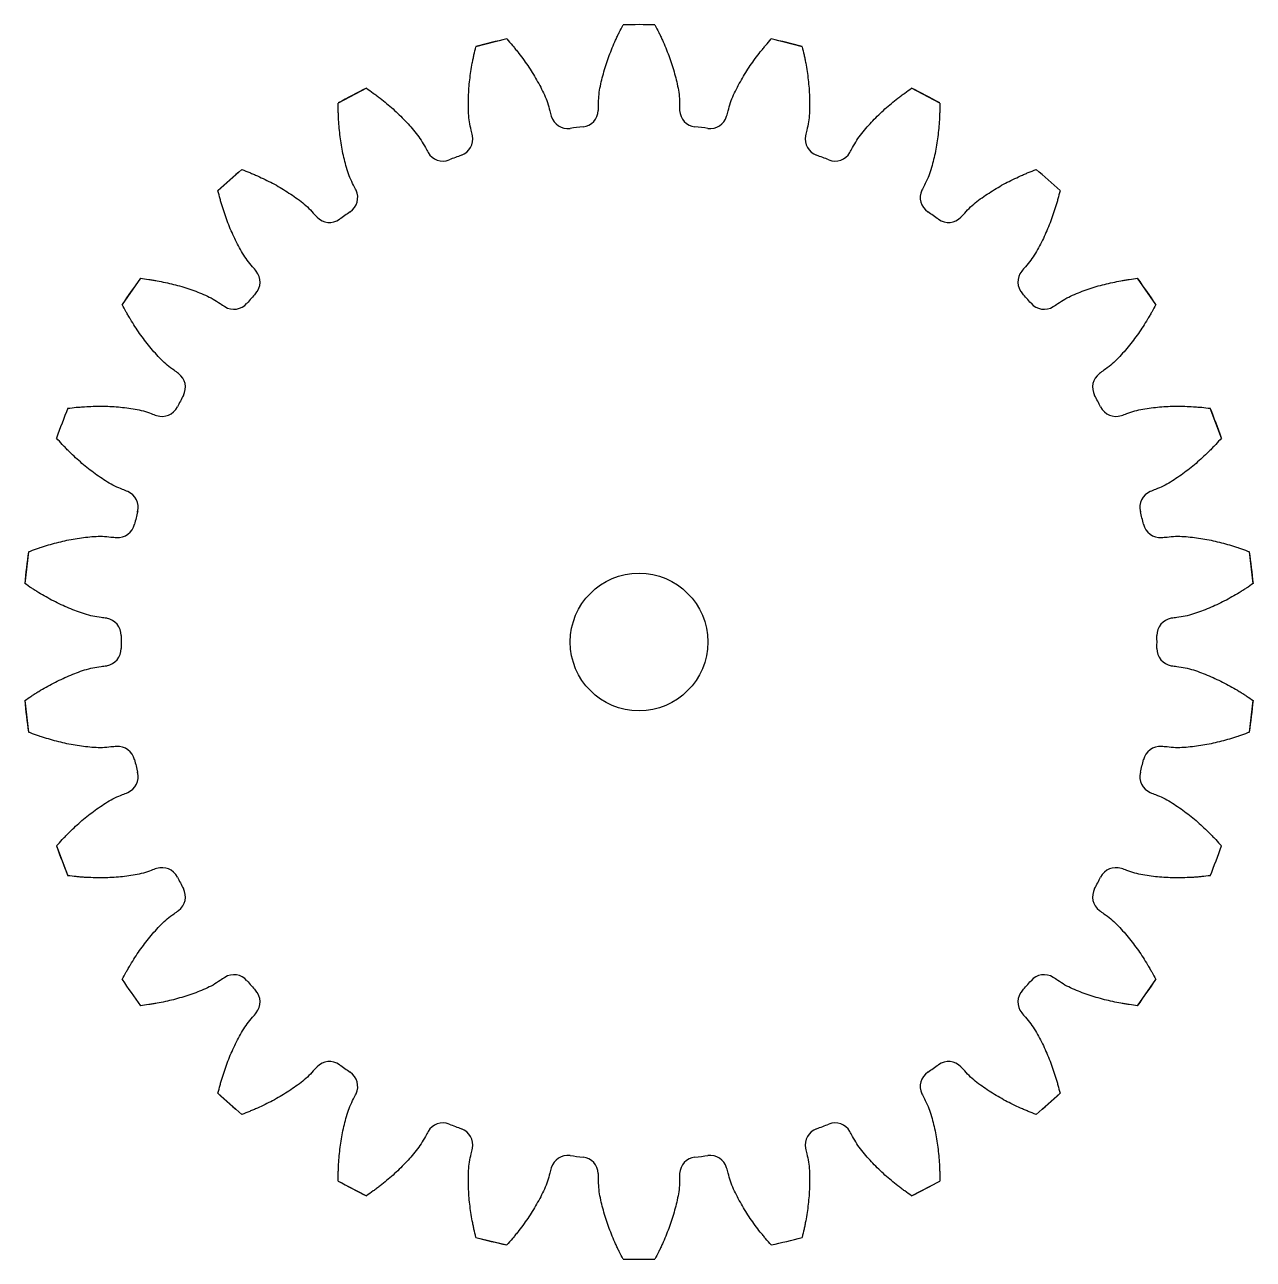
# Model space of a CAD drawing. Header units: inches. Extents: x 0.9 to 97.5, y -1.2 to 16.7.
# Drawn here: x 12.53 to 14.853, y 10.768 to 13.102 of the extents above; entities that cross this region are included whole.
import ezdxf

# ---------------------------------------------------------------- set-up
doc = ezdxf.new("R2010")
doc.units = ezdxf.units.IN
doc.header["$MEASUREMENT"] = 0

msp = doc.modelspace()

# ---------------------------------------------------------------- linework, layer by layer
at = {"color": 7, "linetype": 'Continuous'}
for p, q in [((13.4417, 13.0746), (13.3832, 13.0601)), ((14, 13.0601), (13.9414, 13.0746)), ((13.1763, 12.9817), (13.1229, 12.9536)), ((14.2603, 12.9536), (14.2069, 12.9817)), ((12.9408, 12.8279), (12.8956, 12.7879)), ((12.7489, 12.6223), (12.7146, 12.5727)), ((14.6685, 12.5727), (14.6343, 12.6223)), ((14.7927, 12.3203), (14.7714, 12.3767)), ((12.5374, 12.1055), (12.5302, 12.0456)), ((14.853, 12.0456), (14.8457, 12.1055)), ((12.5302, 11.8243), (12.5374, 11.7645)), ((14.8457, 11.7645), (14.853, 11.8243)), ((12.5904, 11.5496), (12.6118, 11.4932)), ((14.6343, 11.2476), (14.6685, 11.2973)), ((12.8956, 11.082), (12.9408, 11.042)), ((14.4424, 11.042), (14.4875, 11.082)), ((13.1229, 10.9163), (13.1763, 10.8883)), ((14.2069, 10.8883), (14.2603, 10.9163)), ((13.3832, 10.8098), (13.4417, 10.7954))]:
    msp.add_line(p, q, dxfattribs=at)
msp.add_circle((13.6916, 11.935), 0.13)
for centre, radius, start, end in [((13.6916, 11.935), 1.1667, 88.5189, 91.4811), ((13.6916, 11.935), 1.1667, 102.3651, 105.3273), ((13.6916, 11.935), 1.1667, 74.6727, 77.6349), ((13.6916, 11.935), 1.1667, 116.2112, 119.1734), ((13.6916, 11.935), 1.1667, 60.8266, 63.7888), ((13.557, 12.9378), 0.0325, 196.3891, 277.6432), ((13.5822, 12.9409), 0.0325, 276.2029, 357.457), ((13.8009, 12.9409), 0.0325, 182.543, 263.7971), ((13.8261, 12.9378), 0.0325, 262.3568, 343.6109), ((13.6916, 11.935), 0.9793, 96.2029, 97.6432), ((13.6916, 11.935), 0.9793, 82.3568, 83.7971), ((13.3447, 12.8855), 0.0325, 290.0491, 11.3032), ((14.0385, 12.8855), 0.0325, 168.6968, 249.9509), ((13.3209, 12.8765), 0.0325, 210.2353, 291.4894), ((14.0622, 12.8765), 0.0325, 248.5106, 329.7647), ((13.6916, 11.935), 0.9793, 110.0491, 111.4894), ((13.6916, 11.935), 0.9793, 68.5106, 69.9509), ((13.6916, 11.935), 1.1667, 130.0574, 133.0196), ((13.6916, 11.935), 1.1667, 46.9804, 49.9426), ((13.1273, 12.7749), 0.0325, 303.8952, 25.1493), ((14.2558, 12.7749), 0.0325, 154.8507, 236.1048), ((13.6916, 11.935), 0.9793, 123.8952, 125.3356), ((13.6916, 11.935), 0.9793, 54.6644, 56.1048), ((13.1064, 12.7604), 0.0325, 224.0815, 305.3356), ((14.2768, 12.7604), 0.0325, 234.6644, 315.9185), ((12.9427, 12.6154), 0.0325, 317.7414, 38.9955), ((14.4404, 12.6154), 0.0325, 141.0045, 222.2586), ((13.6916, 11.935), 1.1667, 143.9035, 146.8657), ((13.6916, 11.935), 1.1667, 33.1343, 36.0965), ((13.6916, 11.935), 0.9793, 137.7414, 139.1817), ((13.6916, 11.935), 0.9793, 40.8183, 42.2586), ((12.9258, 12.5964), 0.0325, 237.9276, 319.1817), ((14.4573, 12.5964), 0.0325, 220.8183, 302.0724), ((12.8016, 12.4164), 0.0325, 331.5875, 52.8416), ((14.5815, 12.4164), 0.0325, 127.1584, 208.4125), ((13.6916, 11.935), 0.9793, 151.5875, 153.0279), ((13.6916, 11.935), 0.9793, 26.9721, 28.4125), ((13.6916, 11.935), 1.1667, 157.7497, 160.7119), ((12.7898, 12.3939), 0.0325, 251.7738, 333.0279), ((14.5933, 12.3939), 0.0325, 206.9721, 288.2262), ((13.6916, 11.935), 1.1667, 19.2881, 22.2503), ((12.7123, 12.1894), 0.0325, 345.4337, 66.6878), ((14.6709, 12.1894), 0.0325, 113.3122, 194.5663), ((13.6916, 11.935), 0.9793, 165.4337, 166.874), ((13.6916, 11.935), 0.9793, 13.126, 14.5663), ((12.7062, 12.1648), 0.0325, 265.6199, 346.874), ((14.677, 12.1648), 0.0325, 193.126, 274.3801), ((13.6916, 11.935), 1.1667, 171.5958, 174.558), ((13.6916, 11.935), 1.1667, 5.442, 8.4042), ((12.6798, 11.9477), 0.0325, 359.2798, 80.5339), ((14.7033, 11.9477), 0.0325, 99.4661, 180.7202), ((13.6916, 11.935), 0.9793, 179.2798, 180.7202), ((13.6916, 11.935), 0.9793, 359.2798, 0.7202), ((12.6798, 11.9223), 0.0325, 279.4661, 0.7202), ((14.7033, 11.9223), 0.0325, 179.2798, 260.5339), ((13.6916, 11.935), 1.1667, 185.442, 188.4042), ((13.6916, 11.935), 1.1667, 351.5958, 354.558), ((12.7062, 11.7052), 0.0325, 13.126, 94.3801), ((14.677, 11.7052), 0.0325, 85.6199, 166.874), ((13.6916, 11.935), 0.9793, 193.126, 194.5663), ((13.6916, 11.935), 0.9793, 345.4337, 346.874), ((12.7123, 11.6805), 0.0325, 293.3122, 14.5663), ((14.6709, 11.6805), 0.0325, 165.4337, 246.6878), ((13.6916, 11.935), 1.1667, 199.2881, 202.2503), ((13.6916, 11.935), 1.1667, 337.7497, 340.7119), ((12.7898, 11.476), 0.0325, 26.9721, 108.2262), ((14.5933, 11.476), 0.0325, 71.7738, 153.0279), ((13.6916, 11.935), 0.9793, 206.9721, 208.4125), ((13.6916, 11.935), 0.9793, 331.5875, 333.0279), ((12.8016, 11.4535), 0.0325, 307.1584, 28.4125), ((14.5815, 11.4535), 0.0325, 151.5875, 232.8416), ((13.6916, 11.935), 1.1667, 213.1343, 216.0965), ((12.9258, 11.2736), 0.0325, 40.8183, 122.0724), ((13.6916, 11.935), 0.9793, 220.8183, 222.2586), ((13.6916, 11.935), 0.9793, 317.7414, 319.1817), ((14.4573, 11.2736), 0.0325, 57.9276, 139.1817), ((13.6916, 11.935), 1.1667, 323.9035, 326.8657), ((12.9427, 11.2545), 0.0325, 321.0045, 42.2586), ((14.4404, 11.2545), 0.0325, 137.7414, 218.9955), ((13.1064, 11.1095), 0.0325, 54.6644, 135.9185), ((13.6916, 11.935), 0.9793, 234.6644, 236.1048), ((13.6916, 11.935), 0.9793, 303.8952, 305.3356), ((14.2768, 11.1095), 0.0325, 44.0815, 125.3356), ((13.1273, 11.0951), 0.0325, 334.8507, 56.1048), ((14.2558, 11.0951), 0.0325, 123.8952, 205.1493), ((13.6916, 11.935), 1.1667, 226.9804, 229.9426), ((13.6916, 11.935), 1.1667, 310.0574, 313.0196), ((13.3209, 10.9935), 0.0325, 68.5106, 149.7647), ((13.6916, 11.935), 0.9793, 248.5106, 249.9509), ((13.3447, 10.9845), 0.0325, 348.6968, 69.9509), ((14.0385, 10.9845), 0.0325, 110.0491, 191.3032), ((13.6916, 11.935), 0.9793, 290.0491, 291.4894), ((14.0622, 10.9935), 0.0325, 30.2353, 111.4894), ((13.557, 10.9321), 0.0325, 82.3568, 163.6109), ((13.6916, 11.935), 0.9793, 262.3568, 263.7971), ((13.5822, 10.9291), 0.0325, 2.543, 83.7971), ((13.8009, 10.9291), 0.0325, 96.2029, 177.457), ((13.6916, 11.935), 0.9793, 276.2029, 277.6432), ((13.8261, 10.9321), 0.0325, 16.3891, 97.6432), ((13.6916, 11.935), 1.1667, 240.8266, 243.7888), ((13.6916, 11.935), 1.1667, 296.2112, 299.1734), ((13.6916, 11.935), 1.1667, 254.6727, 257.6349), ((13.6916, 11.935), 1.1667, 282.3651, 285.3273), ((13.6916, 11.935), 1.1667, 268.5189, 271.4811)]:
    msp.add_arc(centre, radius, start, end, dxfattribs=at)
for points, start_tangent, end_tangent in [([(13.6508, 13.0801), (13.6542, 13.087), (13.6614, 13.1012)], (0.00507, 0.010693), (0.005503, 0.010476)), ([(13.7217, 13.1012), (13.729, 13.087), (13.7323, 13.0801)], (0.005503, -0.010476), (0.00507, -0.010693)), ([(13.4417, 13.0746), (13.4522, 13.0625), (13.4571, 13.0566)], (0.007851, -0.008855), (0.007481, -0.009169)), ([(13.6147, 12.9394), (13.615, 12.9501), (13.6156, 12.966), (13.6178, 12.9818), (13.6212, 12.9974), (13.6252, 13.0128), (13.6299, 13.0281), (13.6352, 13.0431), (13.641, 13.058), (13.6474, 13.0726), (13.6508, 13.0801)], (0.003249, 0.073153), (0.031377, 0.066184)), ([(13.7323, 13.0801), (13.7358, 13.0726), (13.7421, 13.058), (13.748, 13.0431), (13.7532, 13.0281), (13.7579, 13.0128), (13.762, 12.9974), (13.7654, 12.9818), (13.7676, 12.966), (13.7682, 12.9501), (13.7684, 12.9394)], (0.031377, -0.066184), (0.003249, -0.073153)), ([(13.9261, 13.0566), (13.931, 13.0625), (13.9414, 13.0746)], (0.007481, 0.009169), (0.007851, 0.008855)), ([(13.378, 13.0371), (13.3796, 13.0446), (13.3832, 13.0601)], (0.002363, 0.011596), (0.002836, 0.011489)), ([(13.4571, 13.0566), (13.4622, 13.0501), (13.4719, 13.0375), (13.4811, 13.0244), (13.4899, 13.0111), (13.498, 12.9974), (13.5057, 12.9834), (13.5127, 12.9691), (13.5186, 12.9543), (13.523, 12.9389), (13.5258, 12.9286)], (0.046304, -0.056751), (0.020661, -0.07025)), ([(13.8573, 12.9286), (13.8601, 12.9389), (13.8645, 12.9543), (13.8704, 12.9691), (13.8775, 12.9834), (13.8851, 12.9974), (13.8933, 13.0111), (13.902, 13.0244), (13.9112, 13.0375), (13.9209, 13.0501), (13.9261, 13.0566)], (0.020661, 0.07025), (0.046304, 0.056751)), ([(14, 13.0601), (14.0036, 13.0446), (14.0052, 13.0371)], (0.002836, -0.011489), (0.002363, -0.011596)), ([(13.3766, 12.8919), (13.3743, 12.9023), (13.371, 12.9179), (13.3694, 12.9337), (13.369, 12.9497), (13.3692, 12.9656), (13.3701, 12.9816), (13.3716, 12.9974), (13.3737, 13.0132), (13.3764, 13.029), (13.378, 13.0371)], (-0.014352, 0.071805), (0.014626, 0.071769)), ([(14.0052, 13.0371), (14.0067, 13.029), (14.0094, 13.0132), (14.0115, 12.9974), (14.013, 12.9816), (14.0139, 12.9656), (14.0142, 12.9497), (14.0138, 12.9337), (14.0121, 12.9179), (14.0089, 12.9023), (14.0066, 12.8919)], (0.014626, -0.071769), (-0.014352, -0.071805)), ([(13.1763, 12.9817), (13.1893, 12.9724), (13.1955, 12.9678)], (0.009742, -0.006719), (0.009458, -0.007113)), ([(14.1877, 12.9678), (14.1939, 12.9724), (14.2069, 12.9817)], (0.009458, 0.007113), (0.009742, 0.006719)), ([(13.1233, 12.93), (13.1231, 12.9377), (13.1229, 12.9536)], (-0.000481, 0.011825), (0.000004, 0.011834)), ([(13.1955, 12.9678), (13.202, 12.9628), (13.2145, 12.9529), (13.2265, 12.9424), (13.2382, 12.9315), (13.2494, 12.9202), (13.2602, 12.9084), (13.2704, 12.8962), (13.2797, 12.8832), (13.2877, 12.8694), (13.2928, 12.8601)], (0.05854, -0.044021), (0.036873, -0.063264)), ([(14.0903, 12.8601), (14.0955, 12.8694), (14.1034, 12.8832), (14.1127, 12.8962), (14.123, 12.9084), (14.1337, 12.9202), (14.145, 12.9315), (14.1566, 12.9424), (14.1687, 12.9529), (14.1811, 12.9628), (14.1877, 12.9678)], (0.036873, 0.063264), (0.05854, 0.044021)), ([(14.2603, 12.9536), (14.2601, 12.9377), (14.2598, 12.93)], (0.000004, -0.011834), (-0.000481, -0.011825)), ([(13.1567, 12.7887), (13.152, 12.7982), (13.1451, 12.8126), (13.1397, 12.8276), (13.1355, 12.843), (13.1319, 12.8585), (13.129, 12.8742), (13.1266, 12.89), (13.1249, 12.9058), (13.1237, 12.9218), (13.1233, 12.93)], (-0.031119, 0.066284), (-0.002974, 0.073184)), ([(14.2598, 12.93), (14.2594, 12.9218), (14.2582, 12.9058), (14.2565, 12.89), (14.2542, 12.8742), (14.2512, 12.8585), (14.2476, 12.843), (14.2434, 12.8276), (14.238, 12.8126), (14.2311, 12.7982), (14.2264, 12.7887)], (-0.002974, -0.073184), (-0.031119, -0.066284)), ([(12.9408, 12.8279), (12.9556, 12.8221), (12.9627, 12.8191)], (0.011066, -0.004192), (0.010886, -0.004642)), ([(12.9627, 12.8191), (12.9703, 12.8158), (12.9847, 12.8091), (12.9989, 12.8019), (13.0129, 12.7941), (13.0265, 12.7857), (13.0397, 12.7769), (13.0526, 12.7675), (13.0648, 12.7571), (13.0758, 12.7456), (13.083, 12.7378)], (0.067374, -0.028732), (0.050941, -0.052602)), ([(14.3001, 12.7378), (14.3074, 12.7456), (14.3184, 12.7571), (14.3305, 12.7675), (14.3434, 12.7769), (14.3567, 12.7857), (14.3703, 12.7941), (14.3842, 12.8019), (14.3984, 12.8091), (14.4129, 12.8158), (14.4204, 12.8191)], (0.050941, 0.052602), (0.067374, 0.028732)), ([(14.4204, 12.8191), (14.4275, 12.8221), (14.4424, 12.8279)], (0.010886, 0.004642), (0.011066, 0.004192)), ([(12.9017, 12.7651), (12.8996, 12.7725), (12.8956, 12.7879)], (-0.003296, 0.011366), (-0.002828, 0.011491)), ([(14.4875, 12.7879), (14.4835, 12.7725), (14.4814, 12.7651)], (-0.002828, -0.011491), (-0.003296, -0.011366)), ([(12.968, 12.6359), (12.9611, 12.644), (12.951, 12.6563), (12.9421, 12.6696), (12.9344, 12.6835), (12.9272, 12.6978), (12.9205, 12.7123), (12.9145, 12.727), (12.909, 12.742), (12.9041, 12.7572), (12.9017, 12.7651)], (-0.046078, 0.05691), (-0.020402, 0.070346)), ([(14.4814, 12.7651), (14.4791, 12.7572), (14.4741, 12.742), (14.4686, 12.727), (14.4626, 12.7123), (14.456, 12.6978), (14.4488, 12.6835), (14.441, 12.6696), (14.4322, 12.6563), (14.4221, 12.644), (14.4152, 12.6359)], (-0.020402, -0.070346), (-0.046078, -0.05691)), ([(12.7489, 12.6223), (12.7647, 12.6202), (12.7723, 12.619)], (0.011748, -0.001422), (0.01168, -0.001902)), ([(12.7723, 12.619), (12.7804, 12.6176), (12.7961, 12.6145), (12.8116, 12.6109), (12.827, 12.6067), (12.8422, 12.6019), (12.8572, 12.5964), (12.872, 12.5904), (12.8862, 12.5832), (12.8997, 12.5747), (12.9086, 12.5688)], (0.072292, -0.011774), (0.06205, -0.038882)), ([(14.4746, 12.5688), (14.4835, 12.5747), (14.4969, 12.5832), (14.5112, 12.5904), (14.5259, 12.5964), (14.5409, 12.6019), (14.5561, 12.6067), (14.5715, 12.6109), (14.5871, 12.6145), (14.6027, 12.6176), (14.6108, 12.619)], (0.06205, 0.038882), (0.072292, 0.011774)), ([(14.6108, 12.619), (14.6185, 12.6202), (14.6343, 12.6223)], (0.01168, 0.001902), (0.011748, 0.001422)), ([(12.726, 12.5519), (12.7222, 12.5586), (12.7146, 12.5727)], (-0.005921, 0.010247), (-0.005496, 0.01048)), ([(14.6685, 12.5727), (14.6609, 12.5586), (14.6571, 12.5519)], (-0.005496, -0.01048), (-0.005921, -0.010247)), ([(12.8212, 12.4423), (12.8126, 12.4486), (12.7998, 12.4581), (12.7881, 12.4689), (12.7772, 12.4806), (12.7668, 12.4927), (12.7569, 12.5052), (12.7475, 12.5181), (12.7386, 12.5313), (12.7302, 12.5448), (12.726, 12.5519)], (-0.058358, 0.04423), (-0.036644, 0.063419)), ([(14.6571, 12.5519), (14.6529, 12.5448), (14.6445, 12.5313), (14.6356, 12.5181), (14.6262, 12.5052), (14.6163, 12.4927), (14.6059, 12.4806), (14.595, 12.4689), (14.5833, 12.4581), (14.5705, 12.4486), (14.5619, 12.4423)], (-0.036644, -0.063419), (-0.058358, -0.04423)), ([(12.6118, 12.3767), (12.6276, 12.3785), (12.6353, 12.3791)], (0.011747, 0.001431), (0.011796, 0.000948)), ([(12.6353, 12.3791), (12.6435, 12.3797), (12.6595, 12.3805), (12.6754, 12.3807), (12.6914, 12.3803), (12.7073, 12.3792), (12.7231, 12.3775), (12.7389, 12.3752), (12.7545, 12.3717), (12.7696, 12.3666), (12.7796, 12.363)], (0.073009, 0.005869), (0.069552, -0.022903)), ([(14.6035, 12.363), (14.6136, 12.3666), (14.6287, 12.3717), (14.6442, 12.3752), (14.66, 12.3775), (14.6759, 12.3792), (14.6918, 12.3803), (14.7077, 12.3807), (14.7237, 12.3805), (14.7396, 12.3797), (14.7478, 12.3791)], (0.069552, 0.022903), (0.073009, -0.005869)), ([(14.7478, 12.3791), (14.7555, 12.3785), (14.7714, 12.3767)], (0.011796, -0.000948), (0.011747, -0.001431)), ([(12.6064, 12.3029), (12.6011, 12.3085), (12.5904, 12.3203)], (-0.008201, 0.008532), (-0.007844, 0.008861)), ([(14.7927, 12.3203), (14.782, 12.3085), (14.7767, 12.3029)], (-0.007844, -0.008861), (-0.008201, -0.008532)), ([(12.7251, 12.2193), (12.7153, 12.2233), (12.7006, 12.2295), (12.6866, 12.2372), (12.6732, 12.2459), (12.6602, 12.2552), (12.6476, 12.2649), (12.6354, 12.2752), (12.6236, 12.2859), (12.6122, 12.297), (12.6064, 12.3029)], (-0.067247, 0.028978), (-0.050756, 0.052807)), ([(14.7767, 12.3029), (14.771, 12.297), (14.7595, 12.2859), (14.7477, 12.2752), (14.7355, 12.2649), (14.7229, 12.2552), (14.7099, 12.2459), (14.6966, 12.2372), (14.6826, 12.2295), (14.6679, 12.2233), (14.658, 12.2193)], (-0.050756, -0.052807), (-0.067247, -0.028978)), ([(12.5597, 12.1134), (12.5676, 12.116), (12.5828, 12.1205), (12.5983, 12.1245), (12.6139, 12.128), (12.6296, 12.1307), (12.6454, 12.1329), (12.6613, 12.1344), (12.6772, 12.1347), (12.6931, 12.1334), (12.7037, 12.1323)], (0.069483, 0.02317), (0.073011, -0.005592)), ([(14.6794, 12.1323), (14.69, 12.1334), (14.7059, 12.1347), (14.7219, 12.1344), (14.7378, 12.1329), (14.7536, 12.1307), (14.7693, 12.128), (14.7849, 12.1245), (14.8003, 12.1205), (14.8156, 12.116), (14.8234, 12.1134)], (0.073011, 0.005592), (0.069483, -0.02317)), ([(12.5374, 12.1055), (12.5524, 12.1109), (12.5597, 12.1134)], (0.011063, 0.0042), (0.011227, 0.003744)), ([(14.8234, 12.1134), (14.8307, 12.1109), (14.8457, 12.1055)], (0.011227, -0.003744), (0.011063, -0.0042)), ([(12.5499, 12.0326), (12.5434, 12.0367), (12.5302, 12.0456)], (-0.010004, 0.006322), (-0.009737, 0.006726)), ([(14.853, 12.0456), (14.8397, 12.0367), (14.8332, 12.0326)], (-0.009737, -0.006726), (-0.010004, -0.006322)), ([(12.6852, 11.9797), (12.6746, 11.9813), (12.6589, 11.9838), (12.6435, 11.9879), (12.6284, 11.9932), (12.6136, 11.999), (12.599, 12.0055), (12.5847, 12.0125), (12.5706, 12.0201), (12.5569, 12.0282), (12.5499, 12.0326)], (-0.072228, 0.012043), (-0.061919, 0.039126)), ([(14.8332, 12.0326), (14.8262, 12.0282), (14.8125, 12.0201), (14.7985, 12.0125), (14.7841, 12.0055), (14.7696, 11.999), (14.7547, 11.9932), (14.7397, 11.9879), (14.7243, 11.9838), (14.7085, 11.9813), (14.698, 11.9797)], (-0.061919, -0.039126), (-0.072228, -0.012043)), ([(12.5499, 11.8374), (12.5569, 11.8417), (12.5706, 11.8498), (12.5847, 11.8574), (12.599, 11.8644), (12.6136, 11.8709), (12.6284, 11.8768), (12.6435, 11.8821), (12.6589, 11.8862), (12.6746, 11.8887), (12.6852, 11.8902)], (0.061919, 0.039126), (0.072228, 0.012043)), ([(14.698, 11.8902), (14.7085, 11.8887), (14.7243, 11.8862), (14.7397, 11.8821), (14.7547, 11.8768), (14.7696, 11.8709), (14.7841, 11.8644), (14.7985, 11.8574), (14.8125, 11.8498), (14.8262, 11.8417), (14.8332, 11.8374)], (0.072228, -0.012043), (0.061919, -0.039126)), ([(12.5302, 11.8243), (12.5434, 11.8332), (12.5499, 11.8374)], (0.009737, 0.006726), (0.010004, 0.006322)), ([(14.8332, 11.8374), (14.8397, 11.8332), (14.853, 11.8243)], (0.010004, -0.006322), (0.009737, -0.006726)), ([(12.5597, 11.7565), (12.5524, 11.759), (12.5374, 11.7645)], (-0.011227, 0.003744), (-0.011063, 0.0042)), ([(14.8457, 11.7645), (14.8307, 11.759), (14.8234, 11.7565)], (-0.011063, -0.0042), (-0.011227, -0.003744)), ([(12.7037, 11.7376), (12.6931, 11.7366), (12.6772, 11.7352), (12.6613, 11.7355), (12.6454, 11.737), (12.6296, 11.7392), (12.6139, 11.742), (12.5983, 11.7454), (12.5828, 11.7494), (12.5676, 11.754), (12.5597, 11.7565)], (-0.073011, -0.005592), (-0.069483, 0.02317)), ([(14.8234, 11.7565), (14.8156, 11.754), (14.8003, 11.7494), (14.7849, 11.7454), (14.7693, 11.742), (14.7536, 11.7392), (14.7378, 11.737), (14.7219, 11.7355), (14.7059, 11.7352), (14.69, 11.7366), (14.6794, 11.7376)], (-0.069483, -0.02317), (-0.073011, 0.005592)), ([(12.6064, 11.567), (12.6122, 11.5729), (12.6236, 11.584), (12.6354, 11.5948), (12.6476, 11.605), (12.6602, 11.6148), (12.6732, 11.624), (12.6866, 11.6328), (12.7006, 11.6404), (12.7153, 11.6466), (12.7251, 11.6506)], (0.050756, 0.052807), (0.067247, 0.028978)), ([(14.658, 11.6506), (14.6679, 11.6466), (14.6826, 11.6404), (14.6966, 11.6328), (14.7099, 11.624), (14.7229, 11.6148), (14.7355, 11.605), (14.7477, 11.5948), (14.7595, 11.584), (14.771, 11.5729), (14.7767, 11.567)], (0.067247, -0.028978), (0.050756, -0.052807)), ([(12.5904, 11.5496), (12.6011, 11.5614), (12.6064, 11.567)], (0.007844, 0.008861), (0.008201, 0.008532)), ([(14.7767, 11.567), (14.782, 11.5614), (14.7927, 11.5496)], (0.008201, -0.008532), (0.007844, -0.008861)), ([(12.7796, 11.5069), (12.7696, 11.5034), (12.7545, 11.4983), (12.7389, 11.4948), (12.7231, 11.4924), (12.7073, 11.4907), (12.6914, 11.4897), (12.6754, 11.4893), (12.6595, 11.4895), (12.6435, 11.4902), (12.6353, 11.4908)], (-0.069552, -0.022903), (-0.073009, 0.005869)), ([(14.7478, 11.4908), (14.7396, 11.4902), (14.7237, 11.4895), (14.7077, 11.4893), (14.6918, 11.4897), (14.6759, 11.4907), (14.66, 11.4924), (14.6442, 11.4948), (14.6287, 11.4983), (14.6136, 11.5034), (14.6035, 11.5069)], (-0.073009, -0.005869), (-0.069552, 0.022903)), ([(12.6353, 11.4908), (12.6276, 11.4915), (12.6118, 11.4932)], (-0.011796, 0.000948), (-0.011747, 0.001431)), ([(14.7714, 11.4932), (14.7555, 11.4915), (14.7478, 11.4908)], (-0.011747, -0.001431), (-0.011796, -0.000948)), ([(12.726, 11.318), (12.7302, 11.3251), (12.7386, 11.3387), (12.7475, 11.3519), (12.7569, 11.3648), (12.7668, 11.3773), (12.7772, 11.3894), (12.7881, 11.401), (12.7998, 11.4118), (12.8126, 11.4214), (12.8212, 11.4276)], (0.036644, 0.063419), (0.058358, 0.04423)), ([(14.5619, 11.4276), (14.5705, 11.4214), (14.5833, 11.4118), (14.595, 11.401), (14.6059, 11.3894), (14.6163, 11.3773), (14.6262, 11.3648), (14.6356, 11.3519), (14.6445, 11.3387), (14.6529, 11.3251), (14.6571, 11.318)], (0.058358, -0.04423), (0.036644, -0.063419)), ([(12.7146, 11.2973), (12.7222, 11.3113), (12.726, 11.318)], (0.005496, 0.01048), (0.005921, 0.010247)), ([(14.6571, 11.318), (14.6609, 11.3113), (14.6685, 11.2973)], (0.005921, -0.010247), (0.005496, -0.01048)), ([(12.9086, 11.3011), (12.8997, 11.2953), (12.8862, 11.2867), (12.872, 11.2796), (12.8572, 11.2735), (12.8422, 11.2681), (12.827, 11.2633), (12.8116, 11.259), (12.7961, 11.2554), (12.7804, 11.2523), (12.7723, 11.2509)], (-0.06205, -0.038882), (-0.072292, -0.011774)), ([(14.6108, 11.2509), (14.6027, 11.2523), (14.5871, 11.2554), (14.5715, 11.259), (14.5561, 11.2633), (14.5409, 11.2681), (14.5259, 11.2735), (14.5112, 11.2796), (14.4969, 11.2867), (14.4835, 11.2953), (14.4746, 11.3011)], (-0.072292, 0.011774), (-0.06205, 0.038882)), ([(12.7723, 11.2509), (12.7647, 11.2498), (12.7489, 11.2476)], (-0.01168, -0.001902), (-0.011748, -0.001422)), ([(14.6343, 11.2476), (14.6185, 11.2498), (14.6108, 11.2509)], (-0.011748, 0.001422), (-0.01168, 0.001902)), ([(12.9017, 11.1049), (12.9041, 11.1128), (12.909, 11.1279), (12.9145, 11.1429), (12.9205, 11.1577), (12.9272, 11.1722), (12.9344, 11.1864), (12.9421, 11.2003), (12.951, 11.2136), (12.9611, 11.2259), (12.968, 11.2341)], (0.020402, 0.070346), (0.046078, 0.05691)), ([(14.4152, 11.2341), (14.4221, 11.2259), (14.4322, 11.2136), (14.441, 11.2003), (14.4488, 11.1864), (14.456, 11.1722), (14.4626, 11.1577), (14.4686, 11.1429), (14.4741, 11.1279), (14.4791, 11.1128), (14.4814, 11.1049)], (0.046078, -0.05691), (0.020402, -0.070346)), ([(13.083, 11.1321), (13.0758, 11.1244), (13.0648, 11.1128), (13.0526, 11.1025), (13.0397, 11.0931), (13.0265, 11.0842), (13.0129, 11.0759), (12.9989, 11.0681), (12.9847, 11.0608), (12.9703, 11.0541), (12.9627, 11.0508)], (-0.050941, -0.052602), (-0.067374, -0.028732)), ([(14.4204, 11.0508), (14.4129, 11.0541), (14.3984, 11.0608), (14.3842, 11.0681), (14.3703, 11.0759), (14.3567, 11.0842), (14.3434, 11.0931), (14.3305, 11.1025), (14.3184, 11.1128), (14.3074, 11.1244), (14.3001, 11.1321)], (-0.067374, 0.028732), (-0.050941, 0.052602)), ([(12.8956, 11.082), (12.8996, 11.0974), (12.9017, 11.1049)], (0.002828, 0.011491), (0.003296, 0.011366)), ([(14.4814, 11.1049), (14.4835, 11.0974), (14.4875, 11.082)], (0.003296, -0.011366), (0.002828, -0.011491)), ([(13.1233, 10.94), (13.1237, 10.9482), (13.1249, 10.9641), (13.1266, 10.98), (13.129, 10.9957), (13.1319, 11.0114), (13.1355, 11.027), (13.1397, 11.0423), (13.1451, 11.0573), (13.152, 11.0717), (13.1567, 11.0813)], (0.002974, 0.073184), (0.031119, 0.066284)), ([(14.2264, 11.0813), (14.2311, 11.0717), (14.238, 11.0573), (14.2434, 11.0423), (14.2476, 11.027), (14.2512, 11.0114), (14.2542, 10.9957), (14.2565, 10.98), (14.2582, 10.9641), (14.2594, 10.9482), (14.2598, 10.94)], (0.031119, -0.066284), (0.002974, -0.073184)), ([(12.9627, 11.0508), (12.9556, 11.0479), (12.9408, 11.042)], (-0.010886, -0.004642), (-0.011066, -0.004192)), ([(14.4424, 11.042), (14.4275, 11.0479), (14.4204, 11.0508)], (-0.011066, 0.004192), (-0.010886, 0.004642)), ([(13.2928, 11.0098), (13.2877, 11.0005), (13.2797, 10.9867), (13.2704, 10.9737), (13.2602, 10.9615), (13.2494, 10.9498), (13.2382, 10.9384), (13.2265, 10.9275), (13.2145, 10.9171), (13.202, 10.9071), (13.1955, 10.9021)], (-0.036873, -0.063264), (-0.05854, -0.044021)), ([(14.1877, 10.9021), (14.1811, 10.9071), (14.1687, 10.9171), (14.1566, 10.9275), (14.145, 10.9384), (14.1337, 10.9498), (14.123, 10.9615), (14.1127, 10.9737), (14.1034, 10.9867), (14.0955, 11.0005), (14.0903, 11.0098)], (-0.05854, 0.044021), (-0.036873, 0.063264)), ([(13.378, 10.8329), (13.3764, 10.841), (13.3737, 10.8567), (13.3716, 10.8725), (13.3701, 10.8884), (13.3692, 10.9043), (13.369, 10.9203), (13.3694, 10.9362), (13.371, 10.9521), (13.3743, 10.9677), (13.3766, 10.9781)], (-0.014626, 0.071769), (0.014352, 0.071805)), ([(14.0066, 10.9781), (14.0089, 10.9677), (14.0121, 10.9521), (14.0138, 10.9362), (14.0142, 10.9203), (14.0139, 10.9043), (14.013, 10.8884), (14.0115, 10.8725), (14.0094, 10.8567), (14.0067, 10.841), (14.0052, 10.8329)], (0.014352, -0.071805), (-0.014626, -0.071769)), ([(13.1229, 10.9163), (13.1231, 10.9322), (13.1233, 10.94)], (-0.000004, 0.011834), (0.000481, 0.011825)), ([(13.5258, 10.9413), (13.523, 10.931), (13.5186, 10.9157), (13.5127, 10.9009), (13.5057, 10.8866), (13.498, 10.8726), (13.4899, 10.8589), (13.4811, 10.8455), (13.4719, 10.8325), (13.4622, 10.8198), (13.4571, 10.8134)], (-0.020661, -0.07025), (-0.046304, -0.056751)), ([(13.6508, 10.7899), (13.6474, 10.7973), (13.641, 10.812), (13.6352, 10.8268), (13.6299, 10.8419), (13.6252, 10.8571), (13.6212, 10.8725), (13.6178, 10.8881), (13.6156, 10.9039), (13.615, 10.9199), (13.6147, 10.9305)], (-0.031377, 0.066184), (-0.003249, 0.073153)), ([(13.7684, 10.9305), (13.7682, 10.9199), (13.7676, 10.9039), (13.7654, 10.8881), (13.762, 10.8725), (13.7579, 10.8571), (13.7532, 10.8419), (13.748, 10.8268), (13.7421, 10.812), (13.7358, 10.7973), (13.7323, 10.7899)], (-0.003249, -0.073153), (-0.031377, -0.066184)), ([(13.9261, 10.8134), (13.9209, 10.8198), (13.9112, 10.8325), (13.902, 10.8455), (13.8933, 10.8589), (13.8851, 10.8726), (13.8775, 10.8866), (13.8704, 10.9009), (13.8645, 10.9157), (13.8601, 10.931), (13.8573, 10.9413)], (-0.046304, 0.056751), (-0.020661, 0.07025)), ([(14.2598, 10.94), (14.2601, 10.9322), (14.2603, 10.9163)], (0.000481, -0.011825), (-0.000004, -0.011834)), ([(13.1955, 10.9021), (13.1893, 10.8975), (13.1763, 10.8883)], (-0.009458, -0.007113), (-0.009742, -0.006719)), ([(14.2069, 10.8883), (14.1939, 10.8975), (14.1877, 10.9021)], (-0.009742, 0.006719), (-0.009458, 0.007113)), ([(13.3832, 10.8098), (13.3796, 10.8253), (13.378, 10.8329)], (-0.002836, 0.011489), (-0.002363, 0.011596)), ([(14.0052, 10.8329), (14.0036, 10.8253), (14, 10.8098)], (-0.002363, -0.011596), (-0.002836, -0.011489)), ([(13.4571, 10.8134), (13.4522, 10.8074), (13.4417, 10.7954)], (-0.007481, -0.009169), (-0.007851, -0.008855)), ([(13.9414, 10.7954), (13.931, 10.8074), (13.9261, 10.8134)], (-0.007851, 0.008855), (-0.007481, 0.009169)), ([(13.6614, 10.7687), (13.6542, 10.7829), (13.6508, 10.7899)], (-0.005503, 0.010476), (-0.00507, 0.010693)), ([(13.7323, 10.7899), (13.729, 10.7829), (13.7217, 10.7687)], (-0.00507, -0.010693), (-0.005503, -0.010476))]:
    msp.add_spline(points, degree=3, dxfattribs=dict(at, start_tangent=start_tangent, end_tangent=end_tangent))

doc.saveas('drawing.dxf')
